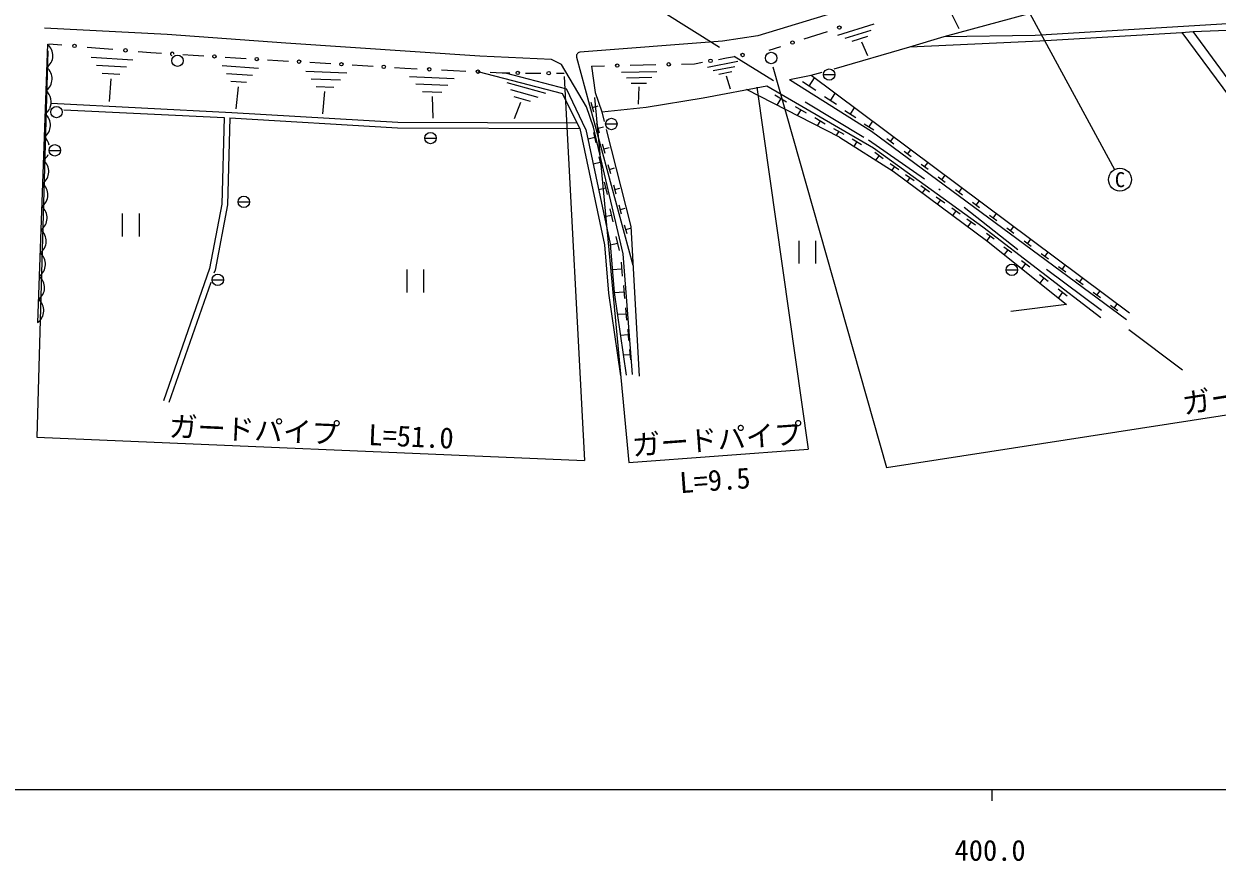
# Model space of a CAD drawing. Units: millimetres, scale not verified. Extents: x 40000 to 680000, y 20000 to 380000.
# Drawn here: x 383122 to 487752, y 198715 to 272121 of the extents above; entities that cross this region are included whole.
import ezdxf
from ezdxf.enums import TextEntityAlignment as Align

# ---------------------------------------------------------------- set-up
doc = ezdxf.new("R2010")
doc.units = ezdxf.units.MM
doc.header["$LTSCALE"] = 1000
doc.linetypes.add('DASHED', pattern=[7.5, 6, -1.5])
for name, color, linetype, lineweight in [('M-BGD', 7, 'Continuous', 25), ('M-BGD-EXST', 7, 'Continuous', 25), ('M-STR-HTXT', 7, 'Continuous', 13), ('M-TTL-BAND', 7, 'Continuous', 25)]:
    doc.layers.add(name, color=color, linetype=linetype, lineweight=lineweight)
doc.styles.add('ＭＳ ゴシック', font='')
doc.styles.get('ＭＳ ゴシック').set_extended_font_data('MS Gothic')

msp = doc.modelspace()

# ---------------------------------------------------------------- linework, layer by layer
at = {"layer": 'M-BGD'}
for p, q in [((467795, 277247), (447467, 271084)), ((454505, 271138), (457686, 272120)), ((464453, 273004), (465103, 271724)), ((471792, 271131), (491140, 272320)), ((395692, 271194), (384923, 271740)), ((406096, 270420), (395692, 271194)), ((447467, 271084), (444387, 270605)), ((451546, 270807), (452573, 271136)), ((452573, 271136), (453599, 271464)), ((455134, 270874), (457407, 271575)), ((455764, 270610), (457128, 271030)), ((460815, 270095), (463817, 271024)), ((463817, 271024), (471792, 271131)), ((472203, 270629), (484660, 271361)), ((484660, 271361), (485664, 271453)), ((484660, 271361), (500315, 250144)), ((485664, 271453), (491597, 271682)), ((503647, 246813), (485664, 271453)), ((385206, 270327), (384327, 245928)), ((385322, 270380), (386440, 270283)), ((388676, 270089), (389794, 269992)), ((389794, 269992), (390912, 269896)), ((423117, 269281), (406096, 270420)), ((444387, 270605), (431863, 269634)), ((448466, 269821), (449493, 270150)), ((454165, 268188), (460815, 270095)), ((456563, 270550), (457089, 269337)), ((460815, 270095), (472203, 270629)), ((389015, 269216), (392673, 268978)), ((393148, 269702), (394266, 269605)), ((394266, 269605), (395194, 269548)), ((397049, 269434), (397977, 269378)), ((397977, 269378), (398905, 269321)), ((400761, 269207), (401689, 269150)), ((401689, 269150), (402617, 269093)), ((404472, 268979), (405400, 268922)), ((405400, 268922), (406328, 268865)), ((429394, 268984), (423117, 269281)), ((430276, 268558), (429394, 268984)), ((431584, 269189), (436521, 250970)), ((444034, 269007), (444736, 269136)), ((444736, 269136), (445437, 269264)), ((389496, 268513), (392109, 268343)), ((400497, 268465), (403708, 268228)), ((407850, 267978), (411448, 267830)), ((408184, 268752), (409112, 268695)), ((409112, 268695), (410040, 268638)), ((411895, 268524), (412823, 268467)), ((412823, 268467), (413751, 268410)), ((415607, 268296), (416535, 268239)), ((416535, 268239), (417601, 268188)), ((419735, 268086), (420801, 268035)), ((420801, 268035), (421868, 267983)), ((422932, 267932), (430348, 266002)), ((424001, 267881), (425068, 267830)), ((432467, 264847), (430276, 268558)), ((432894, 268416), (434023, 268441)), ((432894, 268416), (433203, 266096)), ((435539, 267899), (438631, 267959)), ((436282, 268493), (437412, 268519)), ((437412, 268519), (438541, 268545)), ((440800, 268596), (441929, 268622)), ((441929, 268622), (442631, 268751)), ((443057, 268333), (445733, 268839)), ((443554, 268026), (445466, 268388)), ((444051, 267720), (445198, 267936)), ((452150, 267610), (453107, 267884)), ((389978, 267810), (391545, 267708)), ((390734, 267313), (390610, 265306)), ((400886, 267782), (403180, 267612)), ((401275, 267098), (402651, 266996)), ((408303, 267310), (410873, 267204)), ((416932, 267516), (420857, 267338)), ((417505, 266860), (420309, 266733)), ((425068, 267830), (425747, 267824)), ((425319, 267828), (430699, 266428)), ((425478, 266986), (428868, 266035)), ((427105, 267813), (427783, 267807)), ((427783, 267807), (428462, 267802)), ((429820, 267791), (430498, 267785)), ((435962, 267404), (438170, 267447)), ((436384, 266909), (437710, 266935)), ((444701, 267575), (445046, 266438)), ((450269, 267239), (452150, 267610)), ((450269, 267239), (457434, 262723)), ((452558, 266283), (451401, 267027)), ((451980, 266655), (452450, 267387)), ((452150, 267610), (480070, 246800)), ((401916, 266614), (401706, 264664)), ((408757, 266642), (410299, 266579)), ((409488, 266179), (409306, 264239)), ((418079, 266204), (419761, 266128)), ((425778, 266373), (428199, 265693)), ((431878, 262950), (430348, 266002)), ((432407, 262870), (430699, 266428)), ((433203, 266096), (433796, 264408)), ((437034, 266587), (436977, 265076)), ((442694, 265641), (448261, 266691)), ((454651, 262175), (446479, 266355)), ((448261, 266691), (457617, 261262)), ((448965, 265896), (449999, 265288)), ((453843, 265378), (454264, 266034)), ((385518, 265154), (401345, 264360)), ((418928, 265745), (418967, 263853)), ((426077, 265759), (427530, 265351)), ((426681, 265236), (426126, 263803)), ((433076, 263052), (432467, 264847)), ((433105, 264370), (432870, 265219)), ((432988, 264795), (433464, 264926)), ((433796, 264408), (437675, 264819)), ((437675, 264819), (442694, 265641)), ((449482, 265592), (449133, 264997)), ((450744, 264885), (451726, 264308)), ((454366, 265042), (453320, 265714)), ((455588, 264182), (455964, 264767)), ((386613, 264598), (400676, 263913)), ((400676, 263913), (400484, 256316)), ((401176, 263888), (400981, 256257)), ((401176, 263888), (415887, 262995)), ((401345, 264360), (415902, 263495)), ((433796, 264408), (434008, 263568)), ((451235, 264596), (450930, 264078)), ((452464, 263907), (453396, 263359)), ((456058, 263880), (455118, 264485)), ((415887, 262995), (431878, 262950)), ((415902, 263495), (431627, 263450)), ((431878, 262950), (434042, 252759)), ((432407, 262870), (434537, 252831)), ((435663, 251949), (433076, 263052)), ((433601, 262550), (433370, 263382)), ((433486, 262966), (433952, 263096)), ((434190, 262848), (436332, 254352)), ((452930, 263633), (452669, 263189)), ((454128, 262961), (455011, 262442)), ((454569, 262702), (454350, 262328)), ((457642, 262792), (456801, 263333)), ((457222, 263063), (457555, 263581)), ((457434, 262723), (479796, 246207)), ((433179, 262148), (432589, 262009)), ((433075, 262591), (433284, 261704)), ((454651, 262175), (459351, 259209)), ((455737, 262046), (456573, 261555)), ((456155, 261801), (455908, 261381)), ((459417, 261575), (458801, 262034)), ((459109, 261804), (459405, 262202)), ((434092, 260748), (433866, 261564)), ((433979, 261156), (434436, 261283)), ((457617, 261262), (467201, 254328)), ((457735, 260860), (458478, 260323)), ((458106, 260592), (457810, 260182)), ((460914, 260459), (460297, 260919)), ((460606, 260689), (460902, 261087)), ((433647, 259972), (433051, 259832)), ((433533, 260457), (433761, 259487)), ((434578, 258964), (434356, 259764)), ((434467, 259364), (434916, 259488)), ((459086, 259885), (459828, 259349)), ((459457, 259617), (459221, 259291)), ((462414, 259342), (461795, 259804)), ((462105, 259573), (462401, 259970)), ((459351, 259209), (467657, 253050)), ((460435, 258911), (461176, 258376)), ((460806, 258643), (460564, 258310)), ((463916, 258224), (463295, 258687)), ((463606, 258455), (463901, 258852)), ((434134, 257702), (433533, 257561)), ((434010, 258230), (434258, 257173)), ((435059, 257197), (434842, 257981)), ((434950, 257589), (435390, 257711)), ((461783, 257938), (462523, 257403)), ((462153, 257671), (461899, 257320)), ((465419, 257105), (464797, 257568)), ((465108, 257336), (465403, 257732)), ((463130, 256966), (463868, 256432)), ((463499, 256699), (463233, 256331)), ((466924, 255984), (466301, 256449)), ((466612, 256216), (466907, 256611)), ((400484, 256316), (399398, 250663)), ((400981, 256257), (399882, 250533)), ((434643, 255332), (434037, 255190)), ((434508, 255906), (434778, 254758)), ((435535, 255448), (435322, 256216)), ((435429, 255832), (435860, 255951)), ((464475, 255995), (465212, 255462)), ((464843, 255728), (464565, 255343)), ((468431, 254861), (467806, 255328)), ((468119, 255095), (468413, 255489)), ((436007, 253716), (435798, 254469)), ((436332, 254352), (437064, 241240)), ((465818, 255025), (466554, 254493)), ((466186, 254759), (465895, 254356)), ((467201, 254328), (477560, 246389)), ((469627, 253972), (469920, 254365)), ((435028, 253481), (435320, 252238)), ((435903, 254092), (436325, 254209)), ((467535, 253763), (468191, 253264)), ((467863, 253514), (467563, 253120)), ((469940, 253738), (469313, 254205)), ((471136, 252847), (471429, 253240)), ((434042, 252759), (434376, 248516)), ((434537, 252831), (434873, 248572)), ((435174, 252859), (434547, 252712)), ((467657, 253050), (474549, 247529)), ((469051, 252586), (469740, 252062)), ((469396, 252324), (469081, 251910)), ((471451, 252613), (470822, 253081)), ((435505, 251235), (435597, 250000)), ((436486, 241392), (435663, 251949)), ((470603, 251381), (471324, 250833)), ((472963, 251487), (472333, 251956)), ((472648, 251721), (472941, 252114)), ((399398, 250663), (395355, 239081)), ((399882, 250533), (399786, 250257)), ((435551, 250618), (434716, 250556)), ((470963, 251107), (470630, 250669)), ((472190, 250149), (472943, 249576)), ((474477, 250359), (473845, 250830)), ((474161, 250594), (474454, 250986)), ((399501, 249441), (395827, 238916)), ((435701, 249177), (435786, 248029)), ((472567, 249863), (472215, 249399)), ((475993, 249230), (475360, 249702)), ((475677, 249466), (475968, 249857)), ((434376, 248516), (435444, 241259)), ((434873, 248572), (435938, 241331)), ((435744, 248603), (434878, 248538)), ((473814, 248889), (474600, 248291)), ((474207, 248590), (473835, 248101)), ((477511, 248099), (476876, 248573)), ((477194, 248336), (477485, 248727)), ((435888, 247215), (435967, 246151)), ((474549, 247529), (469666, 246890)), ((479031, 246968), (478394, 247442)), ((478713, 247205), (479003, 247595)), ((435927, 246683), (435159, 246626)), ((436102, 244853), (435427, 244803)), ((436066, 245346), (436139, 244361)), ((436269, 243110), (435683, 243066)), ((436235, 243564), (436303, 242655))]:
    msp.add_line(p, q, dxfattribs=at)
at = {"layer": 'M-BGD', "linetype": 'DASHED'}
for p, q in [((439024, 273258), (448863, 267144)), ((451634, 265297), (457175, 261940)), ((457175, 261940), (463472, 257575)), ((465571, 256064), (470357, 252287)), ((472792, 250608), (477746, 246915)), ((480013, 245320), (484715, 241795))]:
    msp.add_line(p, q, dxfattribs=at)
at = {"layer": 'M-BGD'}
msp.add_lwpolyline([(463817, 271024), (496549, 279911), (504554, 281927)], dxfattribs=at)
for centre in [(454626, 271793), (387558, 270186), (392030, 269799), (450519, 270478), (399833, 269264), (403545, 269036), (407256, 268808), (443332, 268879), (446139, 269393), (410968, 268581), (414679, 268353), (418668, 268137), (422935, 267932), (426426, 267819), (429141, 267796), (435153, 268467), (439671, 268570)]:
    msp.add_circle(centre, 150, dxfattribs=at)
for centre, radius, start, end in [((384385, 269338), 1285, 305.58726, 50.28685), ((396122, 269491), 150, 352.06812, 264.07956), ((431923, 269286), 353, 99.84508, 195.96143), ((384312, 267305), 1285, 305.58726, 50.28685), ((384238, 265272), 1285, 333.51371, 50.28685), ((384165, 263239), 1285, 305.58726, 50.28685), ((384238, 265272), 1285, 305.58726, 332.76551), ((384092, 261206), 1285, 12.74697, 50.28685), ((384092, 261206), 1285, 305.58726, 335.85581), ((384019, 259172), 1285, 305.58726, 50.28685), ((383945, 257139), 1285, 305.58726, 50.28685), ((383872, 255106), 1285, 305.58726, 50.28685), ((383799, 253073), 1285, 305.58726, 50.28685), ((383726, 251040), 1285, 305.58726, 50.28685), ((383652, 249006), 1285, 305.58726, 50.28685), ((383579, 246973), 1285, 305.58726, 50.28685)]:
    msp.add_arc(centre, radius, start, end, dxfattribs=at)
at = {"layer": 'M-BGD-EXST'}
for p, q in [((469922, 275616), (478753, 259342)), ((453240, 267674), (454240, 267674)), ((434136, 263343), (435136, 263343)), ((418278, 262109), (419278, 262110)), ((385330, 261032), (386330, 261032)), ((401908, 256512), (402908, 256512)), ((391752, 255484), (391753, 253484)), ((393253, 253484), (393252, 255484)), ((451067, 253099), (451067, 251099)), ((452567, 251099), (452567, 253099)), ((416688, 250576), (416688, 248576)), ((418188, 248576), (418188, 250576)), ((469249, 250549), (470249, 250550)), ((399623, 249682), (400623, 249682))]:
    msp.add_line(p, q, dxfattribs=at)
for centre, radius in [((396594, 268888), 500), ((448646, 269128), 500), ((453740, 267674), 500), ((385979, 264390), 500), ((434636, 263343), 500), ((418778, 262109), 500), ((385830, 261032), 500), ((479230, 258463), 1000), ((402408, 256512), 500), ((400123, 249682), 500), ((469749, 250549), 500)]:
    msp.add_circle(centre, radius, dxfattribs=at)
at = {"layer": 'M-STR-HTXT'}
for p, q in [((385235, 269754), (384256, 235872)), ((448804, 268341), (458775, 233217)), ((430487, 267502), (432280, 233846)), ((447383, 266584), (451900, 234832)), ((433163, 265662), (436164, 233674)), ((458775, 233217), (535193, 245089)), ((384256, 235872), (432280, 233846)), ((436164, 233674), (451900, 234832))]:
    msp.add_line(p, q, dxfattribs=at)
at = {"layer": 'M-TTL-BAND'}
for p, q in [((40000, 205000), (579000, 205000)), ((468000, 205000), (468000, 204000))]:
    msp.add_line(p, q, dxfattribs=at)

# ---------------------------------------------------------------- texts
at = {"layer": 'M-BGD-EXST', "style": 'ＭＳ ゴシック'}
msp.add_text('C', height=1320, rotation=0.008, dxfattribs=at).set_placement((479230, 258463), align=Align.MIDDLE_CENTER)
at = {"layer": 'M-STR-HTXT', "style": 'ＭＳ ゴシック'}
for s, rotation, p in [('ガードパイプ\u3000L=81.3', 8.974, (497274, 239297)), ('ガードパイプ\u3000L=51.0', 357.584, (408268, 234859)), ('ガードパイプ', 4.209, (444032, 234253)), ('L=9.5', 4.209, (443824, 230651))]:
    msp.add_text(s, height=1833, rotation=rotation, dxfattribs=at).set_placement(p, align=Align.BOTTOM_CENTER)
at = {"layer": 'M-TTL-BAND', "style": 'ＭＳ ゴシック'}
msp.add_text('400.0', height=1833, dxfattribs=at).set_placement((467844, 198195), align=Align.BOTTOM_CENTER)

doc.saveas('drawing.dxf')
